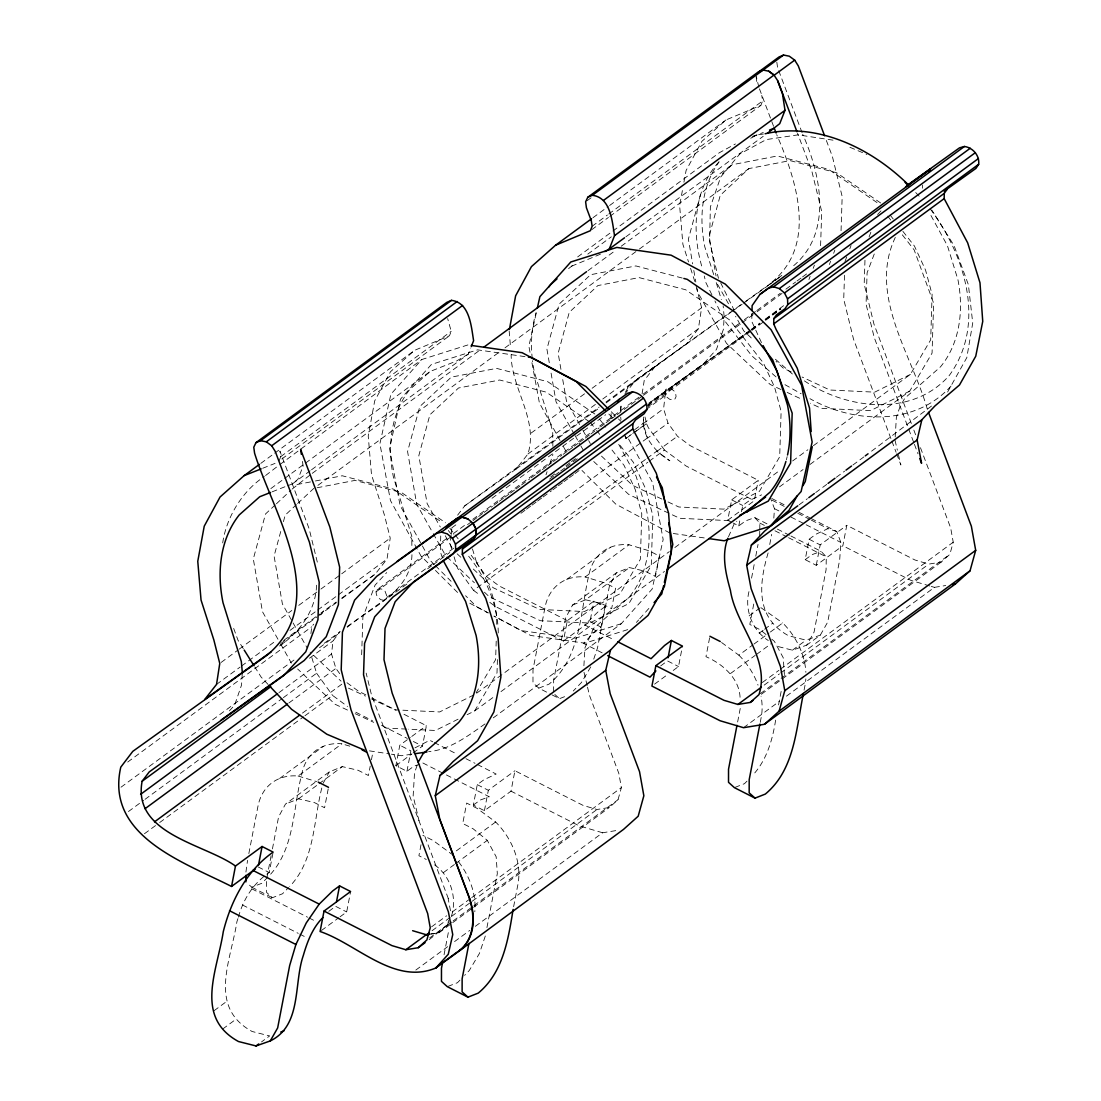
<?xml version="1.0" encoding="UTF-8"?>
<svg xmlns="http://www.w3.org/2000/svg" width="1101" height="1101" viewBox="0 0 1101 1101"><rect width="100%" height="100%" fill="white"/><g stroke="black" fill="none" stroke-linecap="round" stroke-linejoin="round"><path stroke-width="0.75" stroke-dasharray="5 3.75" d="M245.922 872.061L247.546 860.349M553.638 691.731L553.652 680.239L565.666 617.84L572.534 605.068L616.367 572.85L629.414 567.579L645.158 571.226L655.48 576.484L659.416 556.06L649.095 550.803L628.988 544.761L585.154 576.979A61.408 45.292 53.7 0 0 545.009 607.339L532.994 669.738L532.98 682.854L538.816 688.153L550.624 694.167M759.676 535.967L759.745 531.136M759.773 529.526L759.869 523.099L754.722 517.58L745.597 520.883L738.785 525.893L733.252 523.071M790.945 536.008L821.126 551.353L826.273 556.872L826.08 569.74L814.052 632.139L806.689 645.158L792.417 650.182L774.87 645.736M440.73 535.981L440.372 551.807L442.299 557.67M611.014 418.586L611.193 410.673M751.942 313.524L751.763 321.437L761.479 342.617M922.404 188.216L922.473 185.051M496.207 641.126L495.629 659.623L476.169 692.763M496.73 624.295C497.033 598.297 485.321 572.162 468.792 552.358M497.418 659.582L497.005 672.904L474.669 710.943L467.127 714.687M498.258 632.937C498.12 604.091 484.935 575.286 466.356 553.473M316.551 585.195C315.891 610.215 299.692 632.222 279.53 645.998M361.651 654.737L362.89 617.152L375.069 585.126L386.699 572.575M820.589 245.716L821.718 211.543L811.919 171.481L797.551 133.331M841.054 230.687L842.169 196.501L832.37 156.452L825.186 137.377M844.508 275.25L843.724 299.183L853.536 339.232L891.273 439.519M864.973 260.221L864.189 284.141L873.988 324.203L911.422 423.665M620.771 411.127L621.074 405.017M620.331 411.182L621.294 403.929M583.902 665.747L584.975 647.705L593.425 628.588L629.07 597.251A135.285 99.792 53.7 0 0 646.562 510.148L636.061 476.127L618.101 443.194M895.196 437.014L896.365 417.334L900.123 406.324L904.816 398.218L940.46 366.881A135.285 99.792 53.7 0 0 957.953 279.764L947.452 245.757L929.492 212.823M242.22 674.073L241.546 685.028L234.609 705.149L227.866 712.581M773.824 518.089L774.457 508.662L770.342 497.748M811.079 518.475L836.746 531.522L840.861 542.435L839.705 559.707L827.691 622.12L820.314 635.139L806.689 645.158M310.922 633.598L311.707 626.813L313.702 624.184M339.714 673.661L335.915 668.403L331.525 653.994L333.025 640.933L340.126 631.589L322.139 644.801M451.08 535.32L450.103 543.811L452.084 550.307M451.272 533.627L452.043 526.828M647.085 458.305L656.788 451.162L669.848 460.769C654.999 451.837 641.016 435.404 643.672 417.086M749.822 330.672L672.202 386.286L665.087 395.631L663.6 408.691L667.99 423.101L647.526 438.143L643.135 423.734L643.892 417.196M341.916 598.6L375.18 574.144L387.001 559.102L390.222 538.128L384.318 514.662L371.505 474.737L368.229 435.982L374.698 400.874L390.511 371.698L414.623 350.311L449.456 335.764L451.217 331.318L447.653 318.574M457.631 515.158L464.636 505.951L516.108 469.067L527.93 454.025C538.761 419.495 511.112 388.612 511.153 354.494M606.183 402.856L686.57 343.773L698.392 328.717L701.612 307.757L696.093 285.847M642.089 393.897L644.25 380.327L655.769 365.725L635.318 380.753L624.831 394.034M222.705 542.917C226.366 517.264 242.413 490.881 264.336 476.554M682.386 190.556L679.62 205.598L682.895 244.353L688.524 261.928M683.927 182.202L686.088 170.504L701.901 141.327L726.013 119.926L760.86 105.379L762.608 100.934L761.754 95.402M248.84 853.592L257.937 806.372A61.408 45.292 53.7 0 1 298.082 776.026L341.916 743.794A61.408 45.292 53.7 0 0 301.77 774.141C292.894 808.12 294.985 848.871 269.057 875.873M271.121 855.67L266.58 879.286L266.566 892.402L272.401 897.7L282.544 893.764L288.545 887.599M272.429 848.926L278.594 816.873L285.462 804.102L329.295 771.884L342.342 766.626L358.086 770.273L368.422 775.517L370.225 766.09M238.408 917.147C243.142 899.338 253.739 882.809 269.208 872.543L273.144 852.119M321.781 788.027C313.413 821.002 314.914 860.321 289.714 886.388M328.208 788.894L324.575 807.749L314.253 802.491L298.509 798.844L285.462 804.102M371.436 759.814L372.344 755.093M340.03 916.83L346.677 911.945L350.613 891.521M419.839 764.094L413.756 766.296L406.943 771.306L395.865 765.677L399.801 745.239L410.439 737.422M406.943 771.306L410.866 750.868L399.801 745.239M413.15 752.96L422.467 746.12L426.404 725.697L402.168 713.365M421.022 844.728L418.903 855.725L426.28 859.482M444.061 954.746L448.933 929.45M451.534 915.949C457.534 896.255 449.786 873.657 431.826 863.088M587.521 687.134L589.475 695.364L618.817 773.342L621.377 787.6L618.033 799.725L609.362 807.487L596.976 809.51L583.09 805.395L514.938 770.728L511.002 791.165L484.412 810.708L473.347 805.079L477.27 784.655L484.096 779.632L496.152 774.044L476.527 764.066M484.412 810.708L488.335 790.284L514.938 770.728M486.931 927.579L497.322 873.616L496.166 856.757L487.289 840.338L473.072 828.75L462.737 823.507L466.673 803.069L477.008 808.327L495.643 821.993A61.408 45.292 53.7 0 1 517.979 884.117L513.424 907.733M489.807 602.371L495.23 606.376L563.395 641.057L567.332 620.62L593.921 601.077L604.986 606.706L601.05 627.13L594.237 632.139L583.585 643.383L603.197 653.361M563.395 641.057L589.985 621.501L593.921 601.077M673.206 670.454L678.519 666.532L682.455 646.108M731.862 522.369L727.72 520.264L731.656 499.84L758.245 480.284L690.299 445.726L677.459 436.244L667.99 423.101M709.608 637.837L705.975 656.691C723.426 664.178 740.739 679.689 740.092 700.057M738.785 525.893L739.996 519.603M741.51 511.745L742.721 505.469L749.533 500.446L761.589 494.858M727.72 520.264L754.309 500.707L758.245 480.284M748.955 591.622C744.4 609.899 752.368 630.405 768.305 640.534M751.556 578.135L754.474 562.955M755.768 556.198L758.052 544.403M753.745 604.036L749.809 624.46L760.144 629.717L766.599 634.988M768.113 552.922C758.713 584.507 755.534 617.523 788.495 635.717L806.056 640.149L820.314 635.139M769.737 544.486L771.691 534.37M737.629 721.981L740.56 706.801M760.24 722.366L761.218 717.302A61.408 45.292 53.7 0 0 761.052 696.19M920.477 447.722L950.672 527.93L953.232 542.187L949.874 554.312L941.217 562.074L928.817 564.097L914.945 559.982L846.779 525.315L842.843 545.752L816.254 565.295L805.189 559.666L809.125 539.242L815.937 534.219L827.993 528.631L836.746 531.522M775.627 720.109C772.572 739.817 766.681 760.185 752.85 775.09M778.545 704.929L781.793 688.07M816.254 565.295L820.19 544.871L846.779 525.315M804.074 690.148L805.051 685.083A61.408 45.292 53.7 0 0 805.836 678.904M536.215 313.193L528.879 346.196L530.118 352.884M280.741 531.494L274.08 556.033L282.406 603.981L292.274 621.514M283.411 521.681L285.187 515.144L296.389 504.671M429.142 939.703L447.35 924.909L448.602 920.367M431.165 934.047L438.9 932.795L447.57 925.019L448.823 920.477M237.912 918.661L236.908 921.716C230.935 960.691 207.594 1007.057 252.101 1031.486L269.662 1035.931L261.474 1041.945M485.307 936.015L479.43 953.438L469.287 970.49L464.608 975.348M593.742 659.114L597.485 648.021L609.5 585.622L616.367 572.85M417.128 765.291L414.513 773.012L413.15 795.968L419.013 820.658M546 474.779L547.059 471.682M549.729 463.948L552.936 454.658M808.918 279.558L810.13 276.365M813.185 268.355L814.396 265.148M829.37 264.529L830.594 261.322M833.636 253.313L834.847 250.106M844.962 261.584L846.793 256.781M849.834 248.771L851.045 245.578M869.074 236.935L871.51 230.536M874.263 254.001L867.093 272.842L866.074 304.165L874.235 337.553L913.83 442.726M895.306 237.403C867.767 294.999 912.055 354.962 927.303 409.145M317.308 562.116L309.133 528.728L279.902 451.08L280.755 456.612L279.007 461.058L449.456 335.764M311.542 469.769L468.352 354.04L470.691 348.109M728.504 536.751L734.353 523.512L736.803 521.268M453.695 548.188L387.194 597.072L386.066 599.329L383.754 600.293L380.863 599.687L378.18 597.678L376.418 594.815L376.047 591.87L377.175 589.599L447.846 537.66M323.199 783.238L329.295 771.884M625.547 391.984L628.01 387.538L635.098 380.643L744.496 302.156M947.603 392.025L966.802 357.646L972.733 323.006L968.385 284.719L954.085 245.633L931.79 210.043M813.405 445.685L910.389 374.395L930.689 339.824L932.107 294.407L925.528 270.048L914.408 246.005L902.792 231.21M809.978 464.471L909.729 391.13L932.065 353.104L933.634 303.147L914.16 249.899L901.416 233.673M590.769 666.862L581.466 682.496L573.263 690.988M320.708 614.964L323.708 611.014L336.232 602.054M648.475 405.209L651.517 401.204L702.989 364.335L716.462 349.471L723.398 329.35L724.183 317.088L723.164 305.83M648.695 405.333L651.737 401.328L672.202 386.286M718.884 161.957C692.68 190.322 691.772 234.21 702.713 269.511M467.884 344.943L421.807 359.518L390.91 394.199L379.9 443.717L390.456 500.528L420.967 555.977L430.615 565.584M493.289 717.852L621.253 623.716L652.15 589.035L663.16 539.518L652.618 482.72L627.047 436.257M636.406 622.423L638.621 619.946M639.722 618.707L649.645 607.559M347.242 627.309C371.464 607.023 411.251 591.54 411.953 554.684M772.09 281.939C817.658 244.271 796.381 180.206 776.7 134.639M793.697 265.658C832.645 232.669 821.098 175.362 802.684 134.281M877.593 214.516L881.075 210.759M267.887 877.084L261.887 883.263L251.744 887.2L248.248 884.02M459.915 980.193L457.438 982.725L447.295 986.661M746.987 781.159L744.496 783.678L734.367 787.628M275.209 504.919L265.52 513.974L253.313 558.95L262.465 611.702L279.833 642.557M276.42 503.79L290.939 490.206M292.15 489.078L310.854 474.366M297.628 503.515L313.799 488.39M877.015 202.57L828.613 169.348L777.347 155.97L732.055 164.751L700.58 194.175L688.373 239.151L692.667 263.882M880.635 202.969L836.636 172.774L790.036 160.608L748.859 168.591L720.247 195.331L709.14 236.22L716.035 275.911M468.352 354.04L456.53 361.018L430.216 371.422L409.668 389.644A135.285 99.792 53.7 0 0 393.484 477.421L411.774 536.201L411.884 547.968M568.57 268.63L575.3 263.304M287.622 485.734L292.288 483.986L297.903 479.334L303.147 465.998L302.142 459.351M265.602 475.508L278.539 465.558M951.016 386.066C915.055 426.28 853.812 423.513 809.964 398.686M931.515 406.035L869.418 452.786M279.915 464.539L421.807 359.518M799.161 504.795L807.418 498.67M815.69 492.56L826.713 484.399M836.361 477.256L844.618 471.145M852.89 465.021L863.913 456.874M292.288 483.986L310.165 470.788M587.012 200.795L591.168 197.74M592.971 217.723L608.22 206.52M609.61 205.502L726.013 119.926M260.799 463.383L273.268 454.218M274.658 453.199L414.623 350.311M592.145 226.242L607.394 215.039M608.77 214.021L762.608 100.934M280.755 456.612L451.217 331.318M591.774 229.669L608.413 217.447M609.789 216.429L760.86 105.379M577.653 256.932L719.393 152.695L735.427 143.956M587.783 254.125L611.33 236.811M270.846 488.583L283.315 479.417M284.705 478.398L304.096 464.127M305.486 463.108L430.216 371.422M312.244 473.347L481.275 349.1M587.962 270.667L615.665 250.299M621.212 246.225L732.055 164.751M317.955 485.335L499.469 351.921M505.001 347.847L638.016 250.065M639.406 249.046L748.859 168.591M531.15 433.051L585.195 393.332M592.132 388.24L701.612 307.757M221.15 662.417L237.775 650.196M239.165 649.163L291.82 610.463M298.756 605.371L319.538 590.081M320.928 589.063L340.333 574.805M341.723 573.786L390.222 538.128M527.93 454.025L595.834 404.108M602.77 399.016L698.392 328.717M216.539 684.395L240.101 667.082M241.491 666.064L276.131 640.589M289.99 630.405L316.317 611.055M317.707 610.037L337.112 595.765M338.489 594.746L387.001 559.102M464.636 505.951L599.068 407.122M605.99 402.03L635.098 380.643M516.108 469.067L599.261 407.948M283.59 640.507L319.551 614.069M320.941 613.051L323.708 611.014M280.934 643.424L316.964 616.932M318.354 615.913L336.369 602.674M769.778 284.43L773.879 281.416M775.242 280.411L779.329 277.411M127.702 762.057L311.707 626.813M451.823 527.833L455.979 524.778M492.009 498.285L605.646 414.747M453.378 533.586L467.237 523.402M472.783 519.328L641.814 395.08M643.204 394.062L742.955 320.721M744.345 319.703L755.437 311.555M756.814 310.537L780.375 293.224M785.908 289.15L795.61 282.021M797 281.003L801.156 277.947M802.533 276.929L806.703 273.874M376.047 591.87L453.64 534.825M467.498 524.64L471.655 521.585M473.045 520.567L477.201 517.511M478.577 516.493L482.733 513.438M484.123 512.419L492.436 506.309M493.826 505.29L497.982 502.235M499.372 501.216L503.529 498.161M504.905 497.143L509.061 494.088M510.451 493.069L514.607 490.014M515.997 488.995L520.154 485.94M521.53 484.922L529.842 478.811M531.232 477.793L535.389 474.737M536.779 473.719L540.935 470.664M542.311 469.645L546.481 466.59M547.858 465.572L552.014 462.516M553.404 461.498L561.716 455.387M563.106 454.369L567.263 451.314M568.639 450.295L572.795 447.24M574.185 446.222L578.342 443.166M579.732 442.148L583.888 439.093M585.264 438.074L589.42 435.019M590.81 434L599.123 427.89M600.513 426.871L604.669 423.816M606.059 422.798L610.215 419.742M611.592 418.724L615.748 415.669M617.138 414.65L636.529 400.392M637.919 399.374L642.076 396.319M643.466 395.3L755.685 312.794M757.075 311.776L782.013 293.444M121.027 787.187L293.953 660.063M648.75 403.241L651.517 401.204M647.553 405.085L702.989 364.335M550.679 476.898L554.835 473.843M565.928 465.682L570.084 462.626M571.474 461.608L575.63 458.553M647.677 405.595L750.208 330.231M751.584 329.213L759.896 323.102M765.443 319.029L784.848 304.771M319.524 647.691L340.319 632.401M388.832 597.293L394.378 593.219M395.768 592.2L409.627 582.016M427.628 568.777L431.785 565.721M433.175 564.703L449.8 552.482M549.564 479.155L553.72 476.1M555.097 475.081L559.253 472.026M560.643 471.008L564.799 467.953M566.189 466.934L578.658 457.768M647.938 406.833L750.469 331.47M751.845 330.451L764.314 321.286M765.704 320.267L780.953 309.064M645.998 409.668L665.087 395.631M309.505 658.219L333.025 640.933M520.966 513.272L525.122 510.217M526.512 509.199L530.668 506.13M532.044 505.111L536.215 502.056M537.591 501.038L541.747 497.982M543.137 496.964L551.45 490.853M552.84 489.835L556.996 486.78M558.386 485.761L562.542 482.706M563.918 481.688L568.088 478.632M569.465 477.614L573.621 474.559M575.011 473.54L579.167 470.485M634.603 429.734L642.915 423.624M643.135 423.734L663.6 408.691M278.952 692.639L331.525 653.994M624.46 434.675L625.918 438.418L631.368 434.413M632.731 433.409L646.59 423.5L632.951 433.519M625.918 438.418L631.589 434.523M128.445 811.533L143.667 800.344M145.043 799.326L282.007 698.653M283.384 697.635L316.593 673.234L310.165 652.136M567.332 620.62L499.166 585.952L486.325 576.47L476.843 563.327L647.305 438.033M288.875 702.975L335.915 668.403M486.325 576.47L645.695 459.323M657.008 451.286L677.459 436.244M302.5 713.076L342.631 683.583M454.066 556.789L457.521 568.157L473.526 590.356L647.842 462.227M649.232 461.209L664.453 450.02L686.143 466.04L754.309 500.707M144.451 833.732L158.283 823.562M159.673 822.543L303.546 716.792M304.936 715.774L332.598 695.433L347.517 706.443M279.571 778.517L323.405 746.299M566.643 579.484L610.477 547.266M298.509 798.844L317.694 784.752M319.056 783.733L342.342 766.626M572.534 605.068L585.581 599.811L629.414 567.579M411.774 736.445L426.404 725.697M476.705 693.176L669.298 551.615M674.844 547.541L780.141 470.127M792.61 460.961L807.859 449.759M604.986 606.706L598.173 611.716L584.645 624.928L614.826 640.273M414.967 747.868L429.748 740.271L432.762 741.813M395.865 765.677L411.829 753.951M474.669 710.943L495.464 695.667M500.996 691.593L664.495 571.405M779.494 486.876L803.042 469.563M485.032 723.921C467.98 735.881 449.992 749.685 428.619 751.694M660.641 665.926L667.454 660.903L678.519 666.532M805.189 559.666L812.001 554.656L821.126 551.353M328.786 911.339L335.612 906.316L346.677 911.945M473.347 805.079L480.16 800.069L489.284 796.766L445.52 774.498M654.586 684.134L667.88 674.362M749.148 615.899L760.062 607.876M321.409 930.524L338.695 917.807M214.117 1010.663L226.379 1001.649M495.643 821.993L451.809 854.211L433.175 840.545L422.839 835.301M759.112 633.226L763.199 630.226M764.562 629.221L772.751 623.207M222.705 1029.008L236.343 1018.975M721.568 642.489L738.881 655.178L752.575 645.103M753.937 644.099L769.007 633.02M770.383 632.015L782.715 622.946A61.408 45.292 53.7 0 1 805.877 672.326M443.455 872.57L454.41 864.505M455.773 863.501L487.289 840.338M730.513 673.523L755.176 655.398M756.552 654.393L771.608 643.314M792.417 650.182L806.056 640.149M762.319 682.524L778.916 670.33M780.292 669.312L953.232 542.187M431.606 926.822L446.607 915.798M470.32 898.636L450.915 912.908L448.135 898.526M471.71 897.618L621.377 787.6M764.19 685.111L779.412 673.922M780.788 672.904L928.817 564.097M432.06 930.73L450.075 917.491M451.451 916.472L470.856 902.214M472.246 901.196L596.976 809.51M760.337 693.63L779.714 679.4M781.091 678.381L949.874 554.312M429.624 937.942L447.35 924.909M447.57 925.019L451.727 921.964M453.117 920.945L472.508 906.687M473.898 905.669L618.033 799.725M761.369 694.277L780.733 680.046M782.123 679.028L941.217 562.074M438.9 932.795L451.382 923.629M452.759 922.61L472.164 908.339M473.554 907.32L609.362 807.487M743.547 727.692L779.508 701.254M786.431 696.162L934.46 587.356L945.731 585.526M415.848 970.05L447.667 946.667M454.575 941.575L469.797 930.4M475.329 926.326L602.605 832.769L618.721 830.154M625.932 236.784L763.199 136.331M745.872 301.165L776.37 279.324M777.76 278.319L781.916 275.346M635.318 380.753L731.092 312.147M732.468 311.156L742.143 304.22M743.533 303.229L768.402 285.407M341.792 598.063L375.18 574.144M280.838 644.911L287.705 639.984M751.212 329.681L759.525 323.722M765.071 319.744L780.32 308.817M651.737 401.328L750.166 330.809M751.543 329.818L759.869 323.859M765.415 319.882L780.664 308.968M347.09 626.607L391.598 594.719M600.417 254.193L571.144 266.359M750.717 138.258L756.635 135.024L763.42 134.019M910.389 374.395L874.717 392.149L829.851 390.015L802.051 377.01M909.729 391.13L870.492 410.659L821.14 408.306L810.336 403.255M473.843 694.937L439.657 711.948L394.777 709.815L371.629 698.984M458.071 719.201L435.432 730.472L408.21 729.165M377.175 589.599L379.487 588.65L382.377 589.255L385.061 591.251L387.194 597.072M752.437 136.772L763.282 132.478M262.699 468.269L275.057 463.383M272.14 491.83L286.067 486.312M538.816 688.153L549.096 684.12C581.053 657.435 580.131 612.252 588.842 575.107A61.408 45.292 53.7 0 1 628.988 544.761M552.096 694.91L559.473 698.667L566.712 695.86M621.253 623.716L575.176 638.291L520.938 630.543L493.854 616.092M627.721 629.634L584.81 643.19L530.572 635.442L494.473 616.175M753.8 135.698L756.635 135.024M296.995 484.55L313.771 481.302M315.45 480.972L342.287 475.77L393.552 489.147L441.955 522.369M317.088 487.757L354.976 480.408L401.576 492.574L445.575 522.782M429.39 934.198L438.68 932.685M411.691 754.213L401.521 755.726L391.392 754.185M729.041 520.635L679.689 518.282L670.426 513.947M406.503 729.082L386.079 728.119L381.441 725.944M524.984 356.628L477.517 349.843L431.441 364.417L400.544 399.099L389.534 448.616L400.09 505.428L430.601 560.877L434.221 564.483M673.289 533.503L705.507 538.114M833.017 140.157L798.101 134.859L766.227 139.593L739.762 154.016L720.673 177.055L710.365 206.988L709.608 241.601L718.458 278.333M369.468 750.868L389.713 753.937M585.581 599.811L601.325 603.458L611.647 608.715L615.583 588.278L605.261 583.021L585.154 576.979M682.193 278.03L635.883 265.933L590.604 274.713L559.129 304.137L546.908 349.113L549.495 363.963M929.767 585.966L911.009 580.42L842.843 545.752M931.322 586.434L934.46 587.356M602.605 832.769L579.167 825.833L511.002 791.165M345.012 744.73L351.191 746.588M298.082 776.026L316.634 781.6M849.931 147.3L866.845 154.443M791.247 371.959L783.527 368.353L776.081 361.334M780.994 389.548L770.191 384.483L726.467 343.306L697.525 291.903L696.961 288.6M787.174 392.424L802.615 399.649M661.866 499.056L632.538 485.335L601.476 456.089M668.046 501.946L678.849 506.997L723.715 509.13L759.387 491.376L779.687 456.805L781.118 411.389L774.54 387.029L763.406 362.986L729.646 319.964L685.648 289.756L639.034 277.59L597.871 285.572L569.258 312.326L558.152 353.215L561.015 369.743M668.871 513.231L628.74 494.459L593.756 461.525M348.466 688.153L365.449 696.093M347.489 710.062L335.131 704.296L297.655 668.995M355.196 713.682L373.734 722.339M771.842 498.505L785.426 505.414M799.009 512.323L809.579 517.704M772.159 500.239L784.229 506.377M797.812 513.286L809.882 519.424M811.396 520.195L827.993 528.631M774.457 508.662L780.485 511.731M791.055 517.098L804.638 524.007M806.152 524.778L840.861 542.435M731.656 499.84L742.721 505.469M809.125 539.242L820.19 544.871M754.722 517.58L768.305 524.489M777.361 529.099L789.431 535.237M759.869 523.099L764.397 525.397M774.966 530.778L787.036 536.916M788.55 537.687L826.273 556.872M761.121 607.793L782.715 622.946M589.985 621.501L601.05 627.13M365.807 694.882L358.238 691.029L346.677 682.496M371.863 697.965L396.099 710.283M434.276 742.569L456.901 754.089M465.957 758.699L475.013 763.296M355.816 712.223L372.482 720.701M381.565 725.325L407.315 738.427M413.37 741.496L422.467 746.12M477.27 784.655L488.335 790.284M422.88 762.993L444.006 773.742M258.143 866.914L269.208 872.543M251.744 887.2L272.401 897.7M251.744 888.796L307.578 917.202M309.078 917.959L315.12 921.028M242.413 904.953L298.247 933.359M299.761 934.13L307.303 937.969M669.903 533.022L615.748 504.107L581.989 470.471M488.445 612.954L476.416 606.527L465.572 595.724M469.797 603.238L487.839 612.872M804.404 380.891C847.151 409.324 911.766 417.554 949.076 375.73C986.592 324.712 965.233 255.088 930.139 208.818M784.958 384.676L801.143 393.745M594.843 414.017L547.83 381.744L496.551 368.367L451.272 377.148L419.798 406.558L407.576 451.548L416.742 504.299L432.445 532.21M588.925 421.435L546.316 392.176L499.703 380.01L458.525 387.992L429.913 414.747L418.82 455.635L427.133 503.584L440.29 526.952M473.526 590.356L480.311 595.366M771.773 639.199L774.347 641.305L783.224 657.724L784.394 674.569M775.407 359.243L792.858 374.423M776.026 376.914L751.818 355.843L724.775 320.928L714.934 300.958M554.808 694.428L559.473 698.667M751.24 337.938L743.781 330.919L735.564 316.317M457.176 553.831L460.906 557.34M473.32 569.038L493.207 587.755L539.518 609.417L584.383 611.55L620.056 593.797L640.355 559.225L641.773 513.809L635.194 489.45L624.074 465.406L611.413 449.277M446.923 556.886L474.407 582.759M484.412 592.173L489.408 596.88L540.343 620.703L589.709 623.056L628.946 603.527L651.269 565.501L652.838 515.543L645.599 488.748L633.364 462.296L618.501 443.359M313.689 655.398L341.021 681.134M611.248 411.733L617.276 417.747M618.473 418.944L620.895 421.353M608.839 414.045L614.867 420.059M435.418 565.68L451.093 581.3M435.432 570.401L459.544 594.43M915.715 192.537L921.551 198.731M268.149 684.519L261.143 677.101L254.895 667.137M890.131 215.08L893.296 219.113M887.626 216.099L890.805 220.145M599.398 419.027L605.77 427.133M590.301 422.385L595.586 429.101M596.632 430.45L599.797 434.482M449.8 528.15L454.011 533.531M455.071 534.88L458.236 538.912M448.313 530.489L451.506 534.549M664.453 450.02L648.434 427.821L646.37 423.39M316.593 673.234L332.598 695.433M243.293 648.627L237.954 640.094L232.806 626.015M717.467 284.182L729.798 306.092M579.635 424.532L566.478 401.163L562.171 376.363M582.924 430.381L587.851 439.148M588.677 440.606L590.315 443.524M574.268 434.193L556.074 401.879L550.927 372.193M575.094 435.652L580.048 444.474M580.874 445.946L584.191 451.809M445.231 535.719L452.635 548.862M433.271 533.668L445.685 555.702M293.1 622.973L307.069 647.801M280.659 644.016L291.407 663.119M560.037 440.469L539.421 403.007L531.673 361.238M563.34 446.469L567.455 453.956M720.687 282.861L734.037 309.945M711.907 294.82L705.851 282.53L704.282 276.021M624.969 435.666L626.139 438.528M802.092 132.698L777.554 67.519L776.755 61.601M913.844 430.078L916.252 436.491M914.422 444.309L918 453.805M758.878 87.282L756.304 76.63M759.47 88.851L773.7 126.643M891.879 441.116L896.076 452.25M896.668 453.846L900.866 464.994L897.742 451.823M448.355 898.636L371.464 694.8L366.151 673.11M713.709 274.576L704.86 247.051A135.285 99.792 53.7 0 1 719.104 161.847M690.575 268.314L695.199 282.682M472.453 548.917L476.843 563.327M716.242 282.599L721.32 299.637M644.993 416.976L646.59 423.5M895.003 440.29L897.356 450.171M584.012 672.312L587.136 685.483M693.809 270.474L695.804 282.007M756.084 76.519L756.882 82.451M620.703 417.114L620.992 419.921M509.157 330.906L510.575 347.751M552.853 446.249L552.702 431.124L534.412 372.344A135.285 99.792 53.7 0 1 532.485 360.633M738.881 655.178A61.408 45.292 53.7 0 1 758.038 685.166M787.16 456.626A135.285 99.792 53.7 0 1 786.334 459.874M532.292 358.954A135.285 99.792 53.7 0 1 536.118 312.519M458.608 861.904A61.408 45.292 53.7 0 1 474.806 911.752M666.064 389.231L664.935 391.502L665.307 394.447L667.068 397.31L669.752 399.319L672.628 399.924L674.954 398.961L676.069 396.704L675.711 393.745L673.95 390.883L671.266 388.887L668.376 388.281L666.064 389.231"/><path stroke-width="1.5" d="M245.908 881.887L245.908 875.336M471.269 346.622L473.609 340.691C471.228 326.405 469.783 302.624 451.465 300.353L446.882 302.335L255.955 442.671L253.78 447.226L254.579 453.158C273.323 513.727 331.814 600.898 267.254 655.026L132.794 751.35L120.78 767.149C105.008 836.099 184.184 862.386 231.554 886.456L235.476 866.033L262.079 846.49L273.144 852.119C246.638 870.588 230.88 900.976 223.269 931.735C217.296 970.724 193.955 1017.076 238.463 1041.518L256.024 1045.95L270.282 1040.927L277.658 1027.921L289.673 965.508L295.908 944.493L306.271 922.927L319.207 904.114L332.722 890.902L339.548 885.892L350.613 891.521L324.024 911.064L320.088 931.501C356.862 943.929 394.351 985.45 435.886 967.972C444.625 961.035 454.286 955.255 462.709 947.947C475.852 934.556 475.095 913.472 469.067 896.957L439.712 818.979L435.28 795.665L439.987 775.448L453.075 761.631L477.614 740.712L493.895 711.907L500.886 677.074L498.134 638.442L485.816 598.517L464.732 559.859L462.31 554.298L462.42 549.027L465.062 545.256L473.609 539.132L476.348 535.003L646.81 409.696C647.966 401.108 641.016 393.002 632.593 391.887L627.653 393.263L619.106 399.388L448.644 524.695L446.001 528.452M439.987 775.448L610.449 650.14L623.538 636.337L648.076 615.404L664.357 586.599L671.349 551.766L668.596 513.149L656.279 473.224L632.772 428.991L632.882 423.72L635.525 419.949L644.071 413.825L646.81 409.696M752.011 310.358L752.121 305.61L760.034 294.311L930.496 169.017L928.735 171.522M811.203 431.578L809.524 408.072L797.207 368.147L776.122 329.488L773.7 323.914L773.824 318.643L776.453 314.886L784.999 308.762L787.738 304.633L978.665 164.297C979.807 155.695 972.857 147.589 964.435 146.474L959.494 147.851L908.036 184.72M617.854 641.814L651.049 658.701L664.564 645.489L671.39 640.479L682.455 646.108L655.866 665.651L651.93 686.088L720.095 720.756L743.547 727.692L764.479 724.293L779.109 711.163L784.779 690.685L780.458 666.587L751.102 588.608L746.671 565.281L751.377 545.078L921.84 419.77L934.928 405.952L959.466 385.033L975.747 356.229L982.739 321.396L979.986 282.778L967.669 242.839L944.163 198.62L944.273 193.349L946.915 189.578L944.204 191.519M235.476 866.033C204.758 843.889 132.161 834.283 142.112 781.27L149.213 771.925L283.673 675.587L305.789 651.764L317.955 619.739L319.194 582.14L309.381 542.077L275.278 451.479L271.699 445.767L266.318 441.818L260.552 440.689L255.955 442.671M509.46 329.227L515.626 295.811L531.439 266.621L555.565 245.234L591.595 218.741M258.446 865.345L262.079 846.49M336.521 901.609L339.548 885.892M442.767 961.49L441.473 968.233L441.46 981.363L447.295 986.661L467.953 997.162L478.233 993.116C503.074 972.637 508.304 939.318 513.107 909.412M468.943 943.323L462.131 978.748L462.117 991.863L467.953 997.162M668.059 657.765L671.39 640.479M736.982 725.353L728.532 769.2L728.518 782.316L734.367 787.628L755.025 798.129L765.305 794.082C794.991 769.53 796.119 728.256 803.427 693.52M759.91 724.045L749.189 779.714L749.175 792.83L755.025 798.129M812.277 446.689L805.285 481.522L802.849 485.844M537.316 308.239L539.889 296.678L570.786 261.997L616.863 247.422L671.101 255.184L725.256 284.086L771.072 329.736L801.583 385.199L812.139 441.996L801.129 491.514L770.232 526.195L724.155 540.77L708.893 538.595M663.628 585.691L661.784 593.934L654.063 602.605M664.357 582.388L672.794 544.417L668.761 522.7M459.695 950.631L623.551 829.37L638.181 816.226L643.851 795.762L639.53 771.65L610.174 693.685L605.743 670.358L610.449 650.14M919.775 458.553L921.565 463.301L917.133 439.987L921.84 419.77M764.479 724.293L955.393 583.957L970.036 570.813L975.692 550.349L971.371 526.25L928.501 412.352M604.848 251.579L609.293 248.964L614.537 235.628C612.156 221.342 610.711 197.561 592.393 195.276L587.81 197.258L585.622 201.813L586.42 207.745L591.292 220.709L592.145 226.242L590.397 230.687L555.565 245.234M777.595 80.758L782.467 93.723L784.999 110.32L779.742 123.656L767.356 133.29M727.857 538.224C721.306 554.959 725.752 573.593 730.403 590.287C735.509 624.955 770.865 658.426 758.961 694.648L750.29 702.424L737.904 704.434L724.018 700.332L655.866 665.651M797.138 495.932L789.004 510.341L764.466 531.26L751.377 545.078M270.282 1040.927C302.128 1025.403 293.513 983.592 303.312 955.489C307.262 941.823 312.574 927.758 322.868 917.573M418.174 762.209L422.963 753.896L458.608 722.559A135.285 99.792 53.7 0 0 476.1 635.442L465.613 601.435L443.263 560.602M324.024 911.064L391.956 945.621L405.829 949.736L418.229 947.713L426.885 939.951L430.243 927.826L427.683 913.569L351.013 709.842L341.2 669.78L342.439 632.18L354.605 600.155L376.721 576.332L436.519 533.49L441.46 532.113L447.267 533.861L452.401 538.265L472.852 523.236L475.935 529.113L476.127 534.893L455.676 549.922L452.938 554.051L393.14 596.893L374.712 616.753L364.569 643.438L363.536 674.775L371.711 708.149L448.396 911.876L452.745 934.57L448.258 954.278L435.886 967.972M476.127 534.893L473.389 539.022L413.591 581.865L395.163 601.724L385.02 628.41L384.001 659.733L392.162 693.121L468.847 896.847C475.646 915.509 475.164 941.603 456.131 952.819L435.666 967.862M978.665 164.297L975.926 168.412L946.709 189.344M617.344 401.893L619.106 399.388M655.907 670.908L649.989 677.156L607.724 655.659M746.643 512.254L769.998 492.175A135.285 99.792 53.7 0 0 785.894 461.47M259.409 464.402L244.174 475.604L220.049 497.005L204.236 526.182L197.767 561.276L201.043 600.031L213.855 639.956L219.76 663.435L216.539 684.395L204.717 699.452L271.204 651.806M557.023 278.883L550.596 284.581A135.285 99.792 53.7 0 0 548.642 287.141M770.232 526.195L797.785 505.813M808.808 497.652L814.313 493.578M828.09 483.38L834.971 478.274M845.995 470.127L851.513 466.04M865.29 455.855L868.042 453.805M587.81 197.258L758.272 71.95L762.855 69.969L768.842 71.221L774.237 75.171L794.688 60.142L798.266 65.84L824.594 135.781M592.393 195.276L783.54 55.05L789.293 56.192L794.688 60.142M260.552 440.689L451.465 300.353M266.318 441.818L457.232 301.481M603.554 200.368L774.017 75.061L777.815 80.882L796.959 131.748M271.699 445.767L462.626 305.431M614.537 235.628L784.999 110.32M484.041 347.049L586.572 271.686M760.034 294.311L768.581 288.187L773.521 286.81L964.435 146.474M441.46 532.113L461.911 517.085L467.953 518.943M448.644 524.695L457.19 518.557L462.131 517.195L632.593 391.887M773.521 286.81L779.343 288.572L970.256 148.236M779.343 288.572L784.476 292.976L975.39 152.64M462.131 517.195L467.732 518.832L473.086 523.347L643.534 398.039M787.738 304.633L787.545 298.853L978.459 158.516M455.676 549.922L455.484 544.155L475.935 529.113M476.348 535.003L476.155 529.223L646.617 403.929M142.112 781.27L270.763 686.694M773.824 318.643L944.273 193.349M462.42 549.027L632.882 423.72M773.7 323.914L944.163 198.62M462.31 554.298L632.772 428.991M140.611 794.33L277.576 693.658M145.002 808.74L287.499 703.993M154.484 821.883L299.733 715.1M231.554 886.456L255.473 868.868M667.261 569.368L765.635 497.06M746.671 565.281L917.133 439.987M435.28 795.665L605.743 670.358M256.024 1045.95L258.749 1043.941M737.904 704.434L761.424 687.148M405.829 949.736L426.293 934.694L429.39 934.198M412.627 930.703L426.514 934.804L429.28 932.767M750.29 702.424L753.07 700.387M418.229 947.713L425.055 942.704M784.779 690.685L975.692 550.349M779.109 711.163L970.036 570.813M609.293 248.964L624.542 237.802M905.559 186.881L930.496 169.017M397.172 561.29L456.97 518.447L461.911 517.085M221.136 720.013L304.124 660.559L326.24 636.722L338.406 604.697L339.645 567.111L329.846 527.049L300.614 449.401L301.371 454.383M739.611 515.378L768.278 501.106L790.614 463.081L792.169 413.123L772.696 359.876L735.551 312.546L687.162 279.324L683.859 278.457M783.54 55.05L778.944 57.032L758.493 72.06L763.076 70.092M244.174 475.604L261.157 468.888M270.585 492.436L259.753 496.73L239.206 514.951A135.285 99.792 53.7 0 0 223.021 602.729L241.312 661.495L242.33 672.505M769.516 130.042L774.292 128.225L776.095 133.028M280.755 1032.022L283.92 1030.908M952.172 584.48L955.393 583.957M426.514 934.804L429.61 934.309M765.112 133.772C817.699 121.826 871.937 148.676 908.697 185.119M415.077 753.717L426.927 751.955M471.283 345.425L522.135 352.705L576.291 381.607L605.22 410.439M528.384 357.123L531.769 357.605L585.925 386.506L608.825 409.338M364.403 750.098L326.804 734.216L291.517 709.264L269.318 685.758M768.622 71.111L774.017 75.061M709.911 636.254L720.247 641.511M362.023 749.836L366.44 752.093M318.189 782.068L328.511 787.311M252.803 870.34L319.207 904.114M229.503 910.72L295.908 944.493M905.008 182.188L908.435 185.821M244.188 650.058L254.001 665.706M656.471 477.118L662.251 487.619L665.967 507.671M763.117 345.604L777.003 371.065L787.49 405.072A135.285 99.792 53.7 0 1 787.532 454.988M784.476 292.976L787.545 298.853M473.086 523.347L476.155 529.223M452.401 538.265L455.484 544.155"/></g></svg>
